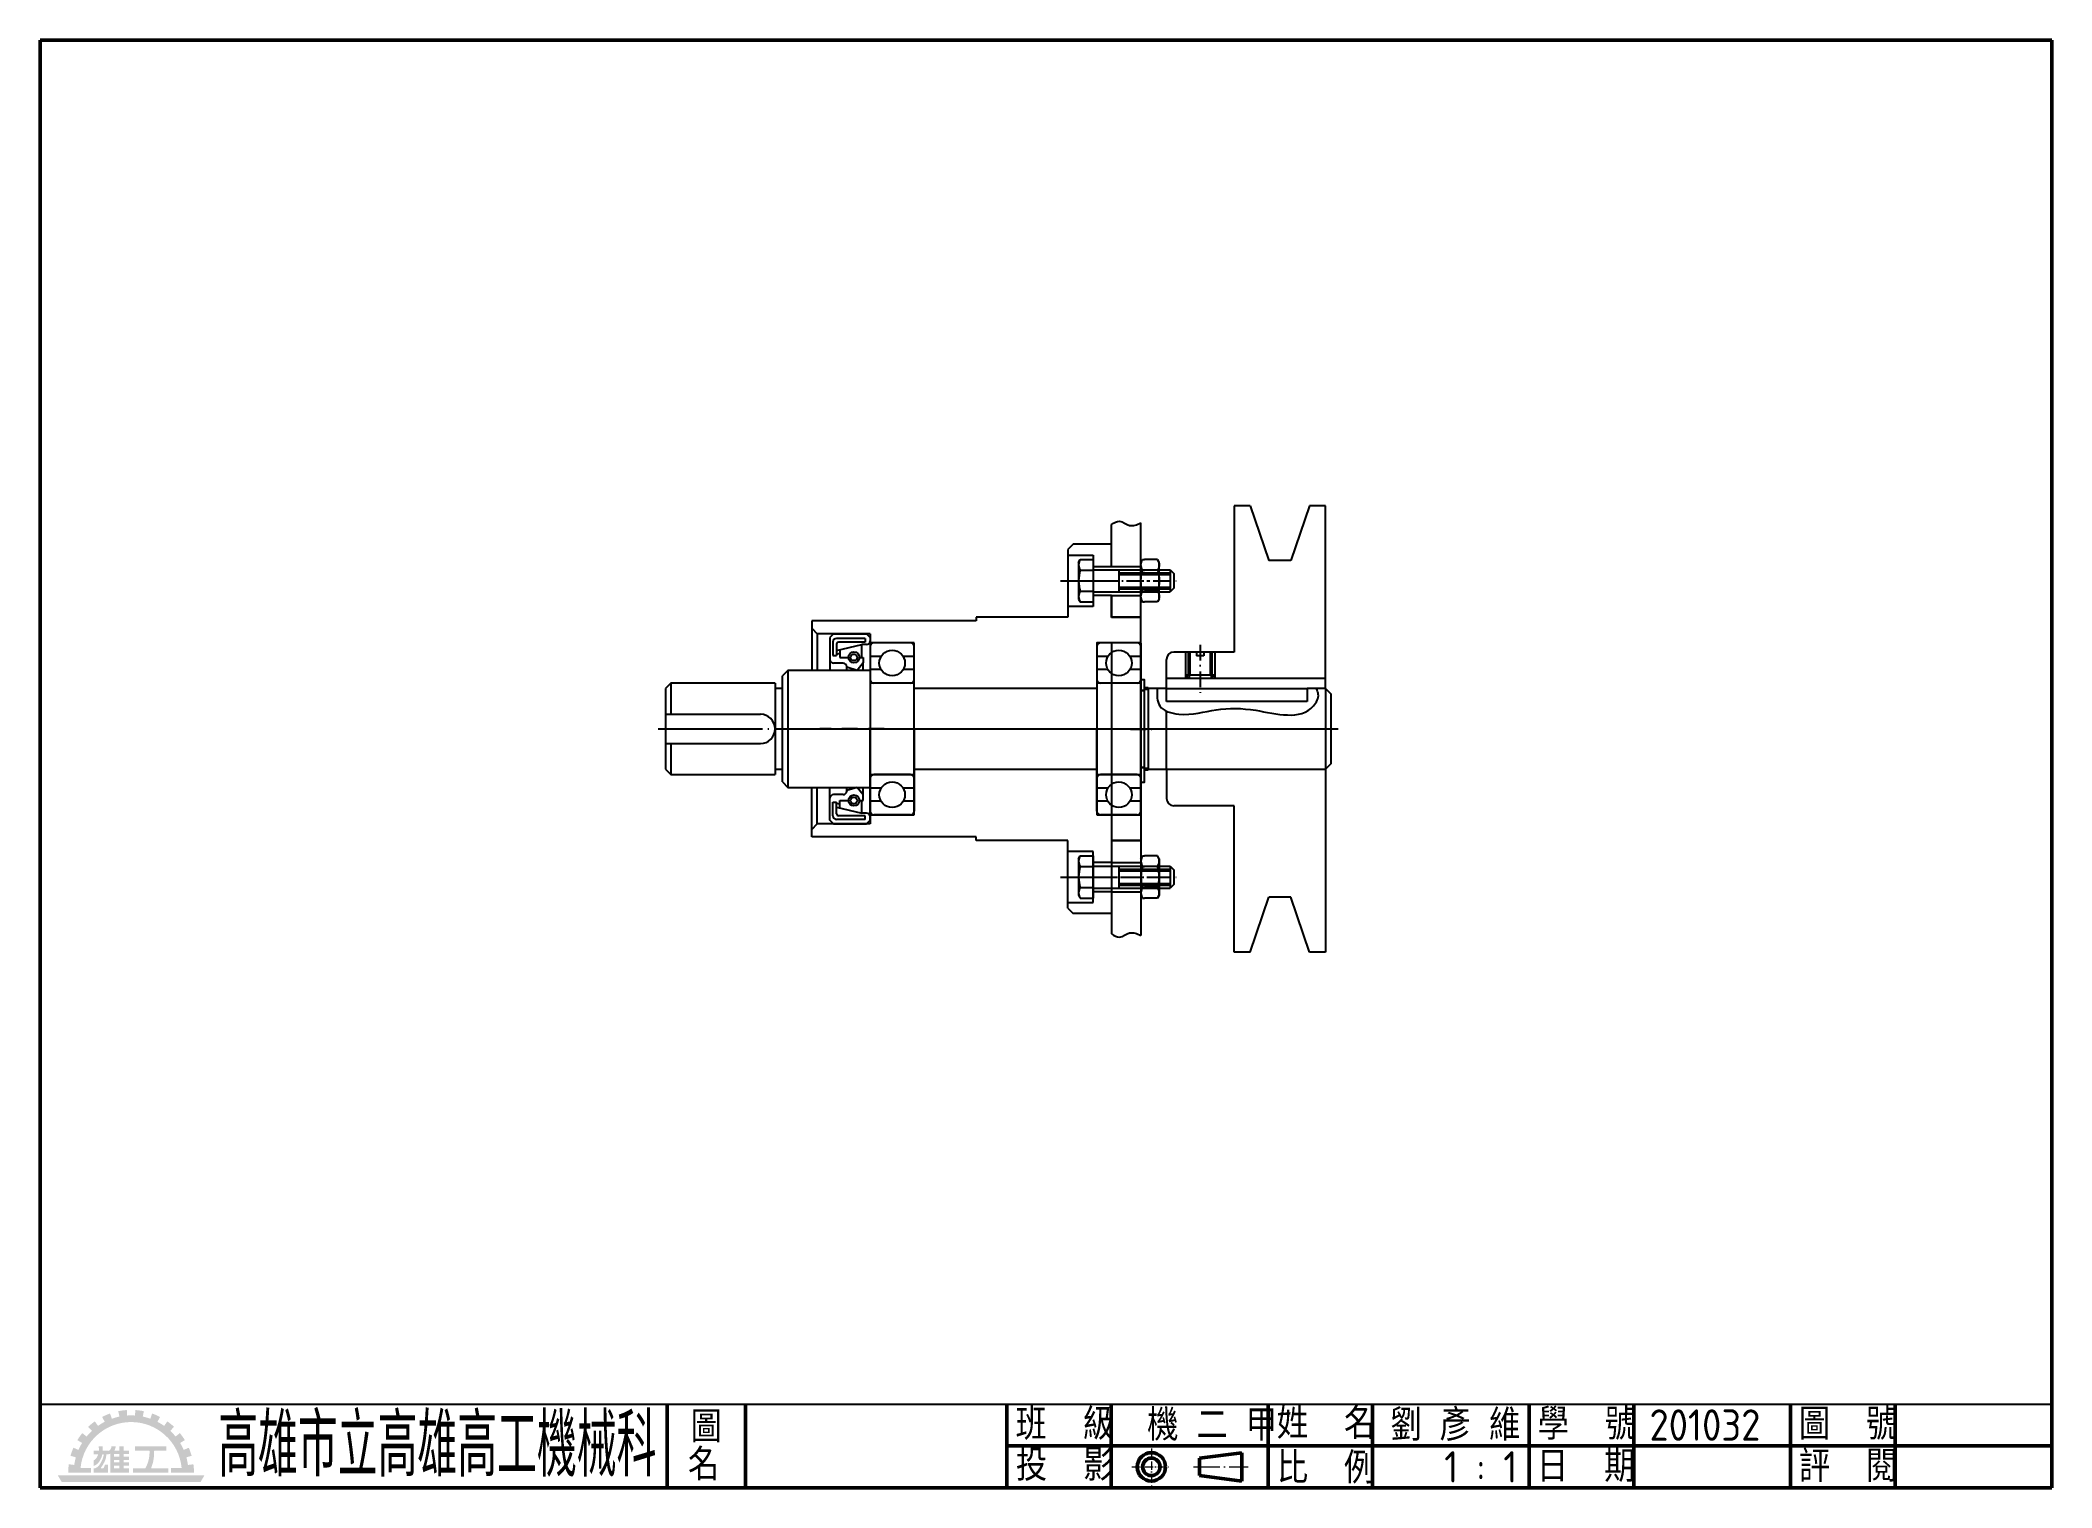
# Model space of a CAD drawing. Extents: x 25 to 410, y 10 to 287.
import ezdxf
from ezdxf.enums import TextEntityAlignment as Align

# ---------------------------------------------------------------- set-up
doc = ezdxf.new("R2010")
doc.units = 0
for name, pattern in [('CENT3', [5, 3, -1, 0, -1]), ('中心線', [22.2, 20, -1, 0.2, -1]), ('中心線5', [6.8, 5, -0.8, 0.2, -0.8]), ('中心線5偏位', [5.1, 2, -0.5, 0.1, -0.5, 2]), ('虛線', [4, 3, -1])]:
    doc.linetypes.add(name, pattern=pattern)
doc.layers.get('0').update_dxf_attribs({"linetype": 'CONTINUOUS'})
for name, color, linetype in [('CENT3', 1, 'CENT3'), ('中心線', 1, '中心線'), ('虛線', 6, '虛線'), ('輪廓線', 7, 'CONTINUOUS')]:
    doc.layers.add(name, color=color, linetype=linetype)
for name, color, linetype, lineweight in [('中心線層', 2, '中心線', 18), ('文字層', 6, 'CONTINUOUS', 18), ('輪廓線層', 7, 'CONTINUOUS', 50)]:
    doc.layers.add(name, color=color, linetype=linetype, lineweight=lineweight)
doc.styles.add('CNS', font='isocp.shx', dxfattribs={"bigfont": 'chineset.shx'})

# ---------------------------------------------------------------- blocks, each defined once
blk = doc.blocks.new('011')
at = {"layer": 'CENT3'}
blk.add_line((-10.41, 0), (1.93, 0), dxfattribs=at)
at = {"layer": '輪廓線'}
for p, q in [((-8.4, 15.75), (-8.4, 0)), ((-0.7, 16.45), (-7.7, 16.45)), ((0, 0), (0, 15.75)), ((-6.32, 13.82), (-8.4, 13.82)), ((0, 13.82), (-2.08, 13.82)), ((-6.32, 11.37), (-8.4, 11.37)), ((-0.7, 8.75), (-7.7, 8.75)), ((0, 11.37), (-2.08, 11.37)), ((-8.4, -15.75), (-8.4, 0)), ((0, 0), (0, -15.75)), ((-6.32, -11.37), (-8.4, -11.37)), ((-0.7, -8.75), (-7.7, -8.75)), ((0, -11.37), (-2.08, -11.37)), ((-6.32, -13.82), (-8.4, -13.82)), ((0, -13.82), (-2.08, -13.82)), ((-0.7, -16.45), (-7.7, -16.45))]:
    blk.add_line(p, q, dxfattribs=at)
for centre in [(-4.2, 12.6), (-4.2, -12.6)]:
    blk.add_circle(centre, 2.45, dxfattribs=at)
for centre, start, end in [((-7.7, 15.75), 90, 180), ((-0.7, 15.75), 0, 90), ((-7.7, 9.45), 180, 270), ((-0.7, 9.45), 270, 0), ((-7.7, -9.45), 90, 180), ((-0.7, -9.45), 0, 90), ((-7.7, -15.75), 180, 270), ((-0.7, -15.75), 270, 0)]:
    blk.add_arc(centre, 0.7, start, end, dxfattribs=at)
blk = doc.blocks.new('0090')
at = {"layer": 'CENT3'}
blk.add_line((-2.35, 0), (2.35, 0), dxfattribs=at)
at = {"layer": '虛線'}
for p, q in [((0.35, 7.35), (-0.35, 7.35)), ((-0.35, -7.32), (0.35, -7.32))]:
    blk.add_line(p, q, dxfattribs=at)
at = {"layer": '輪廓線'}
blk.add_line((-0.35, -7.32), (-0.35, -10.12), dxfattribs=at)
blk.add_lwpolyline([(-0.35, -10.12), (0.35, -10.12), (0.35, 9.45), (-0.35, 9.45)], close=True, dxfattribs=at)
blk = doc.blocks.new('0060')
for p, q in [((4.9, 1.32), (14.7, 1.32)), ((4.9, -1.4), (14.7, -1.4))]:
    blk.add_line(p, q)
at = {"layer": 'CENT3'}
blk.add_line((-3.53, 0), (16.09, 0), dxfattribs=at)
at = {"layer": '輪廓線'}
for p, q in [((-2.8, 3.5), (-2.49, 4.04)), ((-2.49, 4.04), (0, 4.04)), ((0, 4.04), (0, -4.04)), ((-2.8, 3.5), (-2.8, -3.5)), ((-2.8, 2.02), (0, 2.02)), ((0, 2.1), (14.7, 2.1)), ((4.9, 2.1), (4.9, -2.1)), ((14.7, 2.1), (14.7, -2.1)), ((14.7, 2.1), (15.4, 1.4)), ((15.4, 1.4), (15.4, -1.4)), ((-2.8, -2.02), (0, -2.02)), ((-2.8, -3.5), (-2.49, -4.04)), ((0, -2.1), (14.7, -2.1)), ((15.4, -1.4), (14.7, -2.1)), ((-2.49, -4.04), (0, -4.04))]:
    blk.add_line(p, q, dxfattribs=at)
for centre, radius, start, end in [((-1.05, 3.03), 1.75, 144.7356, 215.2644), ((4.2, 0), 7, 163.2213, 196.7787), ((-1.05, -3.03), 1.75, 144.7356, 215.2644)]:
    blk.add_arc(centre, radius, start, end, dxfattribs=at)
blk = doc.blocks.new('0070')
at = {"layer": 'CENT3'}
blk.add_line((-6.24, 0), (2.5, 0), dxfattribs=at)
at = {"layer": '輪廓線'}
for p, q in [((-3.5, 3.5), (-3.19, 4.04)), ((-3.19, 4.04), (-2.8, 4.04)), ((-0.31, 4.04), (-2.8, 4.04)), ((0, 3.5), (-0.31, 4.04)), ((-3.5, 3.5), (-3.5, -3.5)), ((-3.2, 2.02), (-2.8, 2.02)), ((-0.3, 2.02), (-2.8, 2.02)), ((0, 3.5), (0, -3.5)), ((-3.5, -3.5), (-3.19, -4.04)), ((-3.2, -2.02), (-2.8, -2.02)), ((-0.3, -2.02), (-2.8, -2.02)), ((0, -3.5), (-0.31, -4.04)), ((-3.19, -4.04), (-2.8, -4.04)), ((-0.31, -4.04), (-2.8, -4.04))]:
    blk.add_line(p, q, dxfattribs=at)
for centre, radius, start, end in [((-1.75, 3.03), 1.75, 144.7356, 215.2644), ((-1.75, 3.03), 1.75, 324.7356, 35.2644), ((3.5, 0), 7, 163.2213, 180), ((-7, 0), 7, 0, 16.7787), ((3.5, 0), 7, 180, 196.7787), ((-1.75, -3.03), 1.75, 144.7356, 215.2644), ((-1.75, -3.03), 1.75, 324.7356, 35.2644), ((-7, 0), 7, 343.2213, 0)]:
    blk.add_arc(centre, radius, start, end, dxfattribs=at)
blk = doc.blocks.new('008')
for p, q in [((-5.04, 2.1), (-0.7, 2.1)), ((-5.04, -2.1), (-0.7, -2.1))]:
    blk.add_line(p, q)
at = {"layer": 'CENT3'}
blk.add_line((-6.44, 0), (3.36, 0), dxfattribs=at)
at = {"layer": '輪廓線'}
for p, q in [((-5.04, 2.8), (-0.7, 2.8)), ((-5.04, 2.8), (-5.04, 0.7)), ((-5.04, 0.7), (-4.34, 0.7)), ((-4.34, 0.7), (-4.34, -0.7)), ((-0.7, -2.8), (-0.7, 2.8)), ((0, 2.1), (-0.7, 2.8)), ((0, 2.1), (0, -2.1)), ((-5.04, -0.7), (-5.04, -2.8)), ((-5.04, -0.7), (-4.34, -0.7)), ((-5.04, -2.8), (-0.7, -2.8)), ((-0.7, -2.8), (0, -2.1))]:
    blk.add_line(p, q, dxfattribs=at)

msp = doc.modelspace()

# ---------------------------------------------------------------- hatches: boundary and pattern name
at = {"layer": '文字層'}
h = msp.add_hatch(color=256, dxfattribs=at)
h.paths.add_polyline_path([(47.44, 22.62), (47.93, 23.55, 0.034161), (46.42, 24.21), (46.07, 23.21, 0.034161), (44.63, 23.62), (44.84, 24.65, 0.034161), (43.21, 24.87), (43.14, 23.82, 0.034161), (41.64, 23.82), (41.57, 24.87, 0.034161), (39.94, 24.65), (40.16, 23.62, 0.034161), (38.71, 23.21), (38.36, 24.21, 0.034161), (36.85, 23.55), (37.34, 22.62, 0.034161), (36.06, 21.84), (35.45, 22.7, 0.034161), (34.17, 21.66), (34.9, 20.89, 0.034161), (33.87, 19.8), (33.05, 20.46, 0.034161), (32.11, 19.12), (33.01, 18.57, 0.034161), (32.32, 17.24), (31.35, 17.66, 0.034161), (30.8, 16.11), (31.82, 15.83, 0.034161), (31.51, 14.36), (30.47, 14.5, 0.034161), (30.35, 12.86), (32.68, 12.86), (34.72, 12.86), (34.72, 13.81), (32.72, 13.81, -0.906522), (52.06, 13.81), (50.06, 13.81), (50.06, 12.86), (52.11, 12.86), (54.43, 12.86, 0.034161), (54.32, 14.5), (53.27, 14.36, 0.034161), (52.97, 15.83), (53.98, 16.11, 0.034161), (53.43, 17.66), (52.46, 17.24, 0.034161), (51.77, 18.57), (52.68, 19.12, 0.034161), (51.73, 20.46), (50.91, 19.8, 0.034161), (49.89, 20.89), (50.61, 21.66, 0.034161), (49.33, 22.7), (48.72, 21.84, 0.034161)])
h.paths.add_polyline_path([(56.44, 12.4), (28.35, 12.4), (29.09, 11.13), (55.7, 11.13)])
h.paths.add_polyline_path([(46.77, 16.98, -0.432462), (46.88, 17.09), (49.13, 17.09), (49.13, 17.93), (43.17, 17.93), (43.17, 17.09), (45.82, 17.09, -0.40629), (45.92, 16.99, -0.135568), (45.13, 13.76, -0.271099), (45.03, 13.71), (42.77, 13.71), (42.77, 12.86), (49.53, 12.86), (49.53, 13.71), (46.35, 13.71, -0.534383), (46.25, 13.86, 0.114041)], flags=17)
edge = h.paths.add_edge_path(flags=17)
edge.add_line((42.01, 17.09), (40.96, 17.09))
edge.add_line((40.96, 17.09), (40.96, 17.93))
edge.add_line((40.96, 17.93), (40.11, 17.93))
edge.add_line((40.11, 17.93), (40.11, 17.09))
edge.add_line((40.11, 17.09), (39.19, 17.09))
edge.add_arc((36.66, 18.43), 2.85, 332.0492, 350.0488)
edge.add_line((39.48, 17.93), (38.63, 17.93))
edge.add_arc((37.65, 17.92), 0.98, -69.2817, 0.9854, ccw=False)
edge.add_line((38, 17), (38, 17.09))
edge.add_line((38, 17.09), (36.94, 17.09))
edge.add_spline(control_points=[(36.94, 17.09), (36.94, 17.09), (36.96, 17.37), (36.97, 17.65), (36.97, 17.93)], knot_values=[0, 0, 0, 0, 0.009596, 4.002169, 4.002169, 4.002169, 4.002169], degree=3, periodic=0)
edge.add_line((36.97, 17.93), (36.2, 17.93))
edge.add_spline(control_points=[(36.2, 17.93), (36.21, 17.67), (36.24, 17.39), (36.23, 17.13)], knot_values=[0, 0, 0, 0, 3.800149, 3.800149, 3.800149, 3.800149], degree=3, periodic=0)
edge.add_arc((36.19, 17.13), 0.0422, -90, 0.987, ccw=False)
edge.add_line((36.19, 17.09), (35.25, 17.09))
edge.add_line((35.25, 17.09), (35.25, 16.41))
edge.add_line((35.25, 16.41), (36.06, 16.41))
edge.add_spline(control_points=[(36.06, 16.41), (36.08, 16.33), (35.96, 16.03), (35.73, 15.6), (35.42, 15.32), (35.25, 15.25)], knot_values=[7.330089, 7.330089, 7.330089, 7.330089, 8.570836, 11.570173, 14.124258, 14.124258, 14.124258, 14.124258], degree=3, periodic=0)
edge.add_line((35.25, 15.25), (35.25, 14.18))
edge.add_spline(control_points=[(35.25, 14.18), (35.49, 14.26), (36.03, 14.58), (36.54, 15.35), (36.8, 16.01), (36.87, 16.35), (36.88, 16.41)], knot_values=[7.234919, 7.234919, 7.234919, 7.234919, 10.768334, 15.863247, 20.018265, 20.827203, 20.827203, 20.827203, 20.827203], degree=3, periodic=0)
edge.add_line((36.88, 16.41), (37.15, 16.39))
edge.add_spline(control_points=[(37.15, 16.39), (37.13, 16.05), (36.94, 15.4), (36.48, 14.57), (35.98, 13.88), (35.46, 13.71), (35.25, 13.71)], knot_values=[0, 0, 0, 0, 4.834659, 9.411352, 13.571385, 16.563331, 16.563331, 16.563331, 16.563331], degree=3, periodic=0)
edge.add_line((35.25, 13.71), (35.25, 12.86))
edge.add_line((35.25, 12.86), (38, 12.86))
edge.add_line((38, 12.86), (38, 14.39))
edge.add_line((38, 14.39), (37.39, 14.39))
edge.add_arc((37.39, 14.3), 0.0845, 90, 183.9509)
edge.add_arc((36.68, 14.25), 0.63, -55.8164, 3.9509, ccw=False)
edge.add_line((37.03, 13.73), (36.7, 13.73))
edge.add_arc((36.7, 13.82), 0.0845, 142.6509, 270, ccw=False)
edge.add_spline(control_points=[(36.63, 13.87), (36.8, 14.08), (37.11, 14.58), (37.55, 15.41), (37.64, 16.07), (37.67, 16.41)], knot_values=[0, 0, 0, 0, 3.882648, 8.339679, 13.167216, 13.167216, 13.167216, 13.167216], degree=3, periodic=0)
edge.add_line((37.67, 16.41), (38, 16.41))
edge.add_arc((37.72, 18.15), 1.77, 279.0586, 293.2174)
edge.add_line((38.42, 16.53), (38.42, 12.86))
edge.add_line((38.42, 12.86), (42.01, 12.86))
edge.add_line((42.01, 12.86), (42.01, 13.71))
edge.add_line((42.01, 13.71), (40.96, 13.71))
edge.add_line((40.96, 13.71), (40.96, 14.2))
edge.add_line((40.96, 14.2), (42.01, 14.2))
edge.add_line((42.01, 14.2), (42.01, 14.84))
edge.add_line((42.01, 14.84), (40.96, 14.84))
edge.add_line((40.96, 14.84), (40.96, 15.33))
edge.add_line((40.96, 15.33), (42.01, 15.33))
edge.add_line((42.01, 15.33), (42.01, 15.96))
edge.add_line((42.01, 15.96), (40.96, 15.96))
edge.add_line((40.96, 15.96), (40.96, 16.45))
edge.add_line((40.96, 16.45), (42.01, 16.45))
edge.add_line((42.01, 16.45), (42.01, 17.09))
h.paths.add_polyline_path([(40.11, 16.45), (40.11, 15.96), (39.1, 15.96), (39.1, 16.45)], flags=16)
h.paths.add_polyline_path([(40.11, 15.33), (40.11, 14.84), (39.1, 14.84), (39.1, 15.33)], flags=16)
h.paths.add_polyline_path([(40.11, 14.2), (40.11, 13.71), (39.1, 13.71), (39.1, 14.2)], flags=16)

# ---------------------------------------------------------------- linework, layer by layer
for p, q in [((244.22, 169.92), (244.22, 164.88)), ((249.82, 169.92), (249.82, 164.88)), ((25, 26), (410, 26))]:
    msp.add_line(p, q)
for points in [[(230.05, 194.31), (231.57, 194.96), (233.51, 194.15), (235.65, 194.64)], [(238.8, 162.92), (239.26, 159.62), (242.91, 158.04), (250.09, 158.89), (257.64, 158.77), (268.71, 159.62), (269.62, 161.86), (269.25, 162.92)], [(230.05, 116.02), (231.57, 115.37), (233.51, 116.18), (235.65, 115.7)]]:
    msp.add_spline(points, degree=3)
at = {"layer": 'CENT3'}
for p, q in [((220.25, 183.57), (231.34, 183.57)), ((247.02, 171.32), (247.02, 161.52)), ((186.55, 155.22), (174.22, 155.22)), ((226.96, 155.22), (237.94, 155.22)), ((220.25, 126.87), (231.18, 126.87)), ((226.67, 126.82), (237.94, 126.82))]:
    msp.add_line(p, q, dxfattribs=at)
at = {"layer": '中心線'}
for p, q in [((143.25, 155.22), (273.45, 155.22)), ((170.78, 155.22), (238.42, 155.22)), ((238.16, 155.22), (273.45, 155.22))]:
    msp.add_line(p, q, dxfattribs=at)
at = {"layer": '中心線層', "linetype": '中心線5偏位', "ltscale": 0.8}
for p, q in [((237.67, 17.52), (237.67, 10.43)), ((233.93, 14), (241.26, 14))]:
    msp.add_line(p, q, dxfattribs=at)
at = {"layer": '中心線層', "linetype": '中心線5'}
msp.add_line((245.76, 14), (256.21, 14), dxfattribs=at)
at = {"layer": '輪廓線'}
for p, q in [((253.5, 197.92), (253.5, 169.92)), ((256.55, 197.92), (253.5, 197.92)), ((256.55, 197.92), (260.16, 187.42)), ((267.95, 197.92), (264.33, 187.42)), ((271, 197.92), (267.95, 197.92)), ((271, 162.92), (271, 197.92)), ((230.05, 190.52), (230.05, 194.31)), ((235.65, 183.52), (235.65, 194.64)), ((222.7, 190.57), (221.65, 189.52)), ((221.65, 189.52), (221.65, 176.57)), ((230.05, 190.57), (222.7, 190.57)), ((230.05, 186.37), (230.05, 190.57)), ((230.05, 186.32), (230.05, 190.52)), ((221.65, 188.47), (226.55, 188.47)), ((226.55, 188.47), (226.55, 178.67)), ((226.55, 186.32), (230.05, 186.32)), ((230.05, 186.32), (230.05, 186.37)), ((230.05, 186.32), (235.65, 186.32)), ((264.33, 187.42), (260.16, 187.42)), ((235.65, 176.52), (235.65, 183.47)), ((226.55, 178.67), (221.65, 178.67)), ((230.05, 180.72), (226.55, 180.72)), ((230.05, 176.57), (230.05, 180.77)), ((230.05, 180.72), (235.65, 180.72)), ((230.05, 176.52), (230.05, 180.72)), ((230.05, 180.72), (230.05, 176.52)), ((204.15, 175.87), (172.65, 175.87)), ((172.65, 175.87), (172.65, 174.47)), ((172.65, 174.47), (172.65, 166.42)), ((172.65, 174.47), (173.7, 173.42)), ((183.85, 173.42), (173.7, 173.42)), ((173.7, 173.42), (173.7, 166.42)), ((176.85, 173.42), (176.15, 172.72)), ((176.85, 173.42), (183.15, 173.42)), ((183.15, 173.42), (183.85, 172.72)), ((183.85, 173.42), (183.85, 137.02)), ((221.65, 176.57), (204.15, 176.57)), ((204.15, 176.57), (204.15, 175.87)), ((235.65, 176.57), (230.05, 176.57)), ((235.65, 176.52), (230.05, 176.52)), ((235.65, 171.67), (235.65, 176.57)), ((235.65, 171.62), (235.65, 176.52)), ((176.15, 172.72), (176.15, 166.42)), ((176.71, 171.83), (176.71, 169.26)), ((182.91, 172.53), (177.41, 172.53)), ((177.41, 171.48), (177.41, 169.26)), ((177.41, 170.21), (182.23, 171.35)), ((178.03, 169.64), (177.41, 169.46)), ((182.91, 171.83), (177.76, 171.83)), ((178.03, 170.36), (178.03, 168.91)), ((183.15, 171.35), (182.23, 171.35)), ((182.23, 168.91), (182.23, 171.35)), ((182.91, 172.53), (182.91, 171.83)), ((183.85, 172.72), (183.85, 155.22)), ((192.25, 171.67), (183.85, 171.67)), ((192.25, 138.77), (192.25, 171.67)), ((230.05, 171.67), (230.05, 124.02)), ((235.65, 171.62), (235.65, 138.72)), ((253.5, 169.92), (241.95, 169.92)), ((244.92, 169.92), (244.92, 164.88)), ((249.12, 169.92), (249.12, 164.88)), ((168.1, 166.42), (167.05, 165.37)), ((183.85, 166.42), (168.1, 166.42)), ((168.1, 166.42), (168.1, 144.02)), ((176.71, 169.26), (177.41, 169.26)), ((178.66, 167.79), (176.85, 167.79)), ((178.03, 168.91), (179.68, 168.91)), ((179.36, 167.01), (179.36, 167.1)), ((181.38, 166.42), (179.36, 167.01)), ((179.36, 166.42), (179.36, 167.01)), ((182.49, 167.86), (181.38, 166.42)), ((181.78, 168.91), (182.49, 168.91)), ((182.49, 168.91), (182.49, 167.86)), ((182.49, 166.42), (182.49, 167.86)), ((183.85, 166.42), (183.85, 144.02)), ((240.55, 160.47), (240.55, 168.52)), ((145.7, 163.97), (144.65, 162.92)), ((144.65, 162.92), (144.65, 147.52)), ((165.65, 163.97), (145.7, 163.97)), ((145.7, 163.97), (145.7, 158.02)), ((165.65, 163.97), (165.65, 146.47)), ((167.05, 162.92), (165.65, 162.92)), ((167.05, 145.07), (167.05, 165.37)), ((192.25, 163.97), (183.85, 163.97)), ((192.25, 146.47), (192.25, 163.97)), ((227.25, 162.92), (192.25, 162.92)), ((227.25, 162.92), (192.25, 162.92)), ((227.25, 163.97), (227.25, 146.47)), ((235.65, 163.97), (227.25, 163.97)), ((235.65, 146.47), (235.65, 163.97)), ((236.35, 162.57), (235.65, 162.57)), ((237.05, 162.92), (237.05, 147.52)), ((240.55, 162.92), (237.05, 162.92)), ((271, 164.88), (240.55, 164.88)), ((240.55, 162.92), (267.5, 162.92)), ((240.55, 162.92), (267.5, 162.92)), ((240.55, 160.47), (240.55, 162.92)), ((271, 162.92), (267.5, 162.92)), ((271, 162.92), (267.5, 162.92)), ((267.5, 162.92), (267.5, 160.47)), ((271, 162.92), (271, 147.52)), ((271, 162.92), (272.05, 161.87)), ((271, 162.92), (271, 147.52)), ((272.05, 148.57), (272.05, 161.87)), ((144.65, 158.02), (162.85, 158.02)), ((267.5, 160.47), (240.55, 160.47)), ((240.55, 147.52), (240.55, 158.6)), ((165.65, 155.22), (165.65, 155.22)), ((183.85, 137.72), (183.85, 155.22)), ((144.65, 152.42), (162.85, 152.42)), ((145.7, 152.42), (145.7, 146.47)), ((144.65, 147.52), (145.7, 146.47)), ((145.7, 146.47), (165.65, 146.47)), ((165.65, 147.52), (167.05, 147.52)), ((183.85, 146.47), (192.25, 146.47)), ((192.25, 147.52), (227.25, 147.52)), ((192.25, 147.52), (227.25, 147.52)), ((227.25, 146.47), (235.65, 146.47)), ((235.65, 147.87), (236.35, 147.87)), ((237.05, 147.52), (271, 147.52)), ((240.55, 147.52), (271, 147.52)), ((240.55, 147.52), (240.55, 141.92)), ((272.05, 148.57), (271, 147.52)), ((271, 147.52), (271, 112.52)), ((167.05, 145.07), (168.1, 144.02)), ((168.1, 144.02), (183.85, 144.02)), ((172.65, 135.97), (172.65, 144.02)), ((173.7, 137.02), (173.7, 144.02)), ((176.15, 137.72), (176.15, 144.02)), ((178.66, 142.64), (176.85, 142.64)), ((179.36, 143.42), (179.36, 144.02)), ((181.38, 144.02), (179.36, 143.42)), ((179.36, 143.42), (179.36, 143.33)), ((182.49, 142.57), (181.38, 144.02)), ((182.49, 142.57), (182.49, 144.02)), ((182.49, 141.52), (182.49, 142.57)), ((176.71, 138.6), (176.71, 141.17)), ((176.71, 141.17), (177.41, 141.17)), ((177.41, 138.95), (177.41, 141.17)), ((178.03, 140.79), (177.41, 140.97)), ((177.41, 140.22), (182.23, 139.08)), ((182.91, 138.6), (177.76, 138.6)), ((178.03, 140.07), (178.03, 141.52)), ((178.03, 141.52), (179.68, 141.52)), ((181.78, 141.52), (182.49, 141.52)), ((182.23, 139.08), (182.23, 141.52)), ((183.15, 139.08), (182.23, 139.08)), ((182.91, 137.9), (182.91, 138.6)), ((183.85, 138.77), (192.25, 138.77)), ((235.65, 138.77), (235.65, 133.87)), ((235.65, 138.72), (235.65, 133.82)), ((253.5, 140.52), (241.95, 140.52)), ((253.5, 112.52), (253.5, 140.52)), ((172.65, 135.97), (173.7, 137.02)), ((172.65, 134.57), (172.65, 135.97)), ((183.85, 137.02), (173.7, 137.02)), ((176.85, 137.02), (176.15, 137.72)), ((176.85, 137.02), (183.15, 137.02)), ((182.91, 137.9), (177.41, 137.9)), ((183.15, 137.02), (183.85, 137.72)), ((204.15, 134.57), (172.65, 134.57)), ((204.15, 133.87), (204.15, 134.57)), ((221.65, 133.87), (204.15, 133.87)), ((221.65, 120.92), (221.65, 133.87)), ((226.55, 131.77), (221.65, 131.77)), ((226.55, 121.97), (226.55, 131.77)), ((235.65, 133.87), (230.05, 133.87)), ((230.05, 133.87), (230.05, 129.67)), ((235.65, 133.82), (230.05, 133.82)), ((230.05, 133.82), (230.05, 129.62)), ((235.65, 133.82), (235.65, 115.7)), ((230.05, 129.67), (226.55, 129.67)), ((230.05, 129.67), (230.05, 124.07)), ((230.05, 129.62), (235.65, 129.62)), ((226.55, 124.07), (230.05, 124.07)), ((230.05, 124.07), (230.05, 119.87)), ((230.05, 124.02), (230.05, 119.82)), ((230.05, 124.02), (235.65, 124.02)), ((221.65, 121.97), (226.55, 121.97)), ((221.65, 120.92), (222.7, 119.87)), ((230.05, 119.87), (222.7, 119.87)), ((230.05, 119.82), (230.05, 116.02)), ((256.55, 112.52), (260.16, 123.02)), ((264.33, 123.02), (260.16, 123.02)), ((267.95, 112.52), (264.33, 123.02)), ((256.55, 112.52), (253.5, 112.52)), ((271, 112.52), (267.95, 112.52))]:
    msp.add_line(p, q, dxfattribs=at)
msp.add_lwpolyline([(227.25, 138.77), (235.65, 138.77), (235.65, 171.67), (227.25, 171.67)], close=True, dxfattribs=at)
for centre, radius in [((180.73, 168.91), 1.05), ((180.73, 168.91), 0.63), ((180.73, 141.52), 1.05), ((180.73, 141.52), 0.63)]:
    msp.add_circle(centre, radius, dxfattribs=at)
for centre, radius, start, end in [((177.41, 171.83), 0.7, 90, 180), ((177.76, 171.48), 0.35, 90, 180), ((183.15, 172.05), 0.7, 270, 0), ((241.95, 168.52), 1.4, 90, 180), ((176.85, 168.49), 0.7, 180, 270), ((178.66, 167.09), 0.7, 0.2763, 90), ((162.85, 155.22), 2.8, 0, 90), ((162.85, 155.22), 2.8, 270, 0), ((176.85, 141.94), 0.7, 90, 180), ((178.66, 143.34), 0.7, 270, 359.7237), ((177.41, 138.6), 0.7, 180, 270), ((177.76, 138.95), 0.35, 180, 270), ((183.15, 138.38), 0.7, 0, 90), ((241.95, 141.92), 1.4, 180, 270)]:
    msp.add_arc(centre, radius, start, end, dxfattribs=at)
at = {"layer": '輪廓線層', "color": 5}
for p, q in [((410, 287), (25, 287)), ((25, 287), (25, 10)), ((410, 10), (410, 287)), ((25, 10), (410, 10))]:
    msp.add_line(p, q, dxfattribs=at)
at = {"layer": '輪廓線層'}
for p, q in [((237.05, 162.92), (236.35, 162.92)), ((237.05, 147.52), (236.35, 147.52)), ((246.86, 15.67), (254.99, 16.71)), ((246.86, 15.67), (246.86, 12.33)), ((254.99, 16.71), (254.99, 11.29)), ((246.86, 12.33), (254.99, 11.29))]:
    msp.add_line(p, q, dxfattribs=at)
at = {"layer": '輪廓線層', "color": 4}
for p, q in [((145, 10), (145, 26)), ((160, 10), (160, 26)), ((210, 10), (210, 26)), ((230, 10), (230, 26)), ((260, 10), (260, 26)), ((280, 10), (280, 26)), ((310, 10), (310, 26)), ((330, 10), (330, 26)), ((360, 10), (360, 26)), ((380, 10), (380, 26)), ((210, 18), (410, 18))]:
    msp.add_line(p, q, dxfattribs=at)
at = {"layer": '輪廓線層'}
for radius in [2.71, 1.67]:
    msp.add_circle((237.67, 14), radius, dxfattribs=at)

# ---------------------------------------------------------------- block references
for name, p in [('0060', (226.55, 183.57)), ('011', (192.25, 155.22)), ('011', (235.65, 155.22)), ('0090', (236, 155.17)), ('0060', (226.55, 126.87)), ('0070', (239.17, 126.87))]:
    msp.add_blockref(name, p, dxfattribs=at)
at = {"layer": '輪廓線層', "xscale": -1, "rotation": 180}
msp.add_blockref('0070', (239.17, 183.57), dxfattribs=at)
at = {"layer": '輪廓線層', "rotation": 270}
msp.add_blockref('008', (247.02, 164.88), dxfattribs=at)

# ---------------------------------------------------------------- texts
at = {"layer": '文字層', "style": 'CNS', "width": 0.63661}
msp.add_text('高雄市立高雄高工機械科', height=12, dxfattribs=at).set_placement((59.06, 12.13), (142.94, 12.13), align=Align.FIT)
at = {"layer": '文字層', "style": 'CNS'}
for s, p in [('圖', (149.48, 18.67)), ('班  級', (211.66, 19.17)), ('  機 二 甲', (230, 19)), ('姓  名', (261.67, 19.36)), (' 劉 彥 維', (280, 19)), ('學  號', (311.61, 19.19)), ('201032', (333, 19)), ('圖  號', (361.59, 19.18)), ('名', (148.97, 11.45)), ('投  影', (211.73, 11.32)), ('比  例', (261.68, 10.82)), ('    1 : 1', (280, 11)), ('日  期', (311.44, 11.11)), ('評  閱', (361.6, 11.1))]:
    msp.add_text(s, height=6, dxfattribs=at).set_placement(p)

doc.saveas('drawing.dxf')
